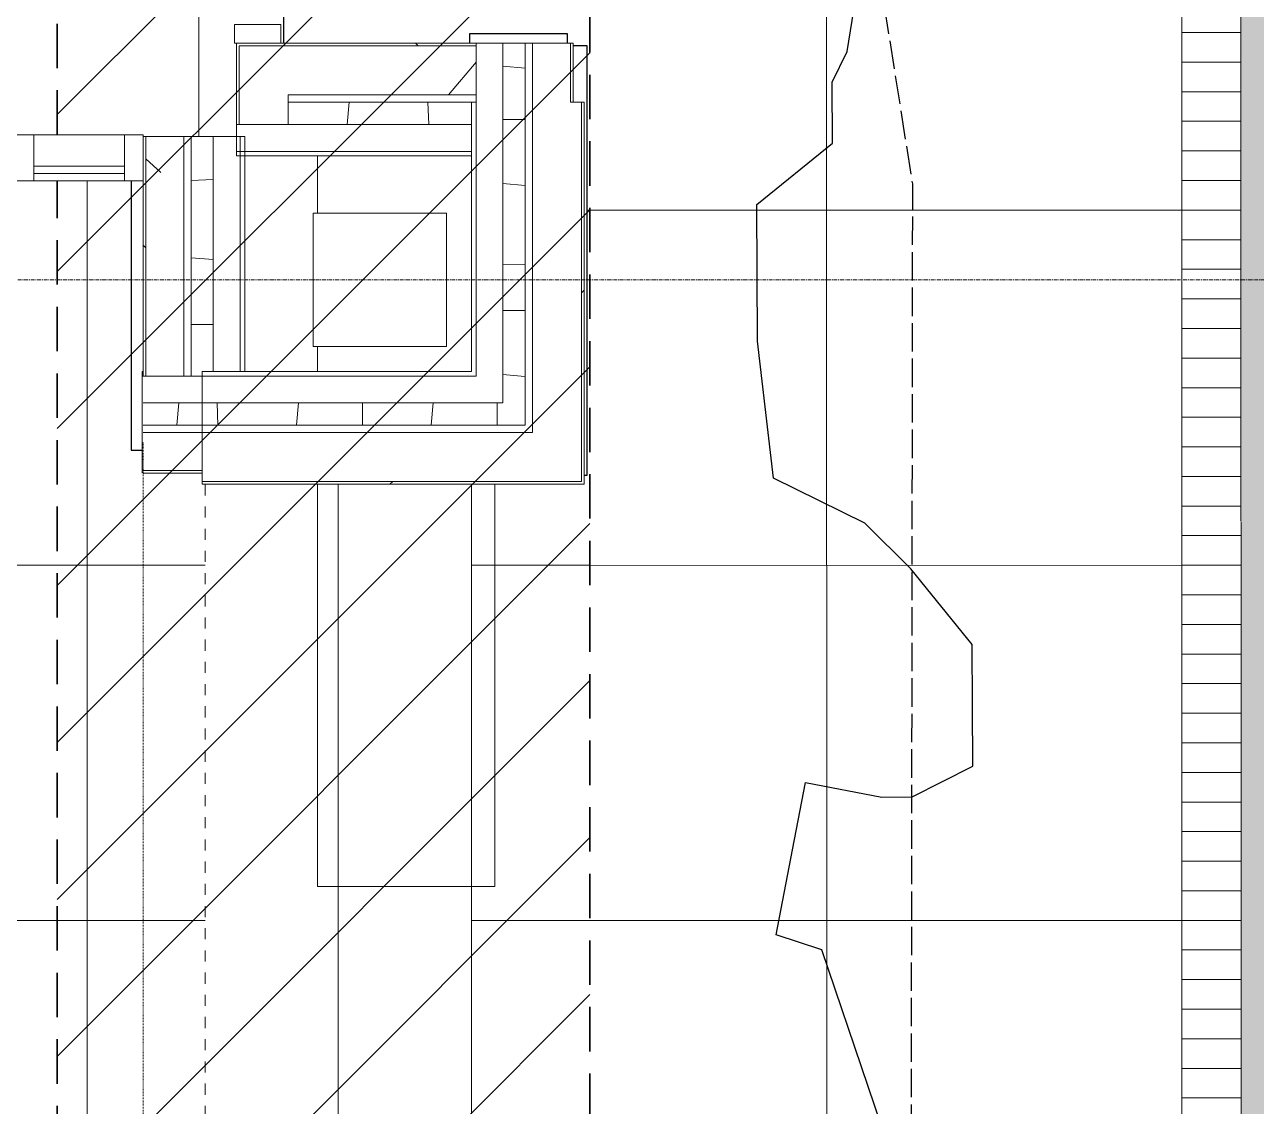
# Model space of a CAD drawing. Header units: inches. Extents: x 3268 to 7018, y 976 to 6708.
# Drawn here: x 5976.5 to 6143, y 1839.4 to 1985.6 of the extents above; entities that cross this region are included whole.
import ezdxf

# ---------------------------------------------------------------- set-up
doc = ezdxf.new("R2010")
doc.units = ezdxf.units.IN
doc.header["$MEASUREMENT"] = 0
for name, pattern in [('_Hidden Lines', [0.125, 0.0625, -0.0625]), ('Grid Line 1_2_', [0.8749999999999999, 0.4999999999999999, -0.125, 0.125, -0.125]), ('IMPORT-Dash', [3, 1.5, -1.5]), ('IMPORT-DASHED _2_', [8.999999999999996, 5.999999999999998, -2.999999999999999]), ('IMPORT-EASEMENT2', [4.799999999999999, 3.839999999999999, -0.9599999999999999])]:
    doc.linetypes.add(name, pattern=pattern)
for name, color, linetype, lineweight in [('0-landscaping', 1, 'Continuous', 25), ('A-DETL', 90, 'Continuous', 9), ('A-DETL-GENF', 92, 'Continuous', 9), ('A-GLAZ-CURT', 52, 'Continuous', 9), ('A-GLAZ-CWMG', 51, 'Continuous', 9), ('A-WALL', 113, 'Continuous', 9), ('A-WALL-PATT', 111, 'Continuous', 15), ('C-ANNO-5FT-PED-ZONE', 130, 'Continuous', 25), ('C-BLDG', 3, 'Continuous', 25), ('C-ESMT-STBK', 4, 'IMPORT-DASHED _2_', 35), ('L-PVMT-BRCK-HATC', 252, 'Continuous', 15), ('L-PVMT-CONC-HATC', 252, 'Continuous', 15), ('L-PVMT-HATCH BOUND NPLOT', 45, 'Continuous', 15), ('L-SITE-STEP', 2, 'Continuous', 15), ('S-COLS', 52, 'Continuous', 9), ('S-GRID', 1, 'Continuous', 9), ('site_dwg', 8, 'Continuous', 9)]:
    doc.layers.add(name, color=color, linetype=linetype, lineweight=lineweight)
pattern_1 = [(45, (0, 0), (-32.04961485728027, 32.04961485728027), [])]
pattern_2 = [(135, (0, 0), (-32.04961485728027, -32.04961485728027), [])]
pattern_3 = [(49.99999999999999, (0, 0), (110.1714446362807, -9.63891797635685), [11.52, -126.72]), (355, (0, 0), (-21.31237393622492, 115.5371495156537), [9.216000000000001, -101.376]), (100.451, (9.181000000000001, -0.80323), (88.85991867697865, 105.897504039145), [9.79, -107.695]), (46.184, (0, 30.72), (163.9281911283317, -25.42496604507386), [17.28, -190.08]), (96.636, (13.661, 28.601), (143.5628771593347, 149.6257499721681), [14.686, -161.543]), (351.184, (0, 30.72), (143.5647285924248, 149.6237232332607), [13.824, -152.064]), (21, (15.36, 23.04), (91.68507647920484, -61.84256385372748), [11.52, -126.72]), (326, (15.36, 23.04), (37.37329933048201, 111.3835117876708), [9.216000000000001, -101.376]), (71.45100000000001, (23, 17.886), (129.0587647679424, 49.5399005406036), [9.79, -107.695]), (37.50000000000001, (0, 0), (1.867604689172044, 51.13223029288849), [5.069, -95.07799999999999, 5.069, -97.84299999999999, -101.76]), (37.50000000000001, (0, 0), (1.867604689172044, 51.13223029288849), [-203.059, 5.069, -96.691]), (7.499999999999999, (0, 0), (40.40721900969589, 60.58148342441334), [5.069, -53.606, 5.069, -92.774, -38.784]), (7.499999999999999, (0, 0), (40.40721900969589, 60.58148342441334), [-156.518, 5.069, -33.715]), (327.5, (-34.253, 0), (81.99472561414032, -3.464267954682455), [5.069, -33.331, 5.069, -114.739, -158.976]), (327.5, (-34.253, 0), (81.99472561414032, -3.464267954682455), [-158.208, 5.069, -153.907]), (317.5, (-49.613, 0), (89.57702895818312, 15.37635275430508), [5.069, -44.85100000000001, 5.069, -74.49600000000001, -112.896]), (317.5, (-49.613, 0), (89.57702895818312, 15.37635275430508), [-129.485, 5.069, -107.827])]

# ---------------------------------------------------------------- blocks, each defined once
blk = doc.blocks.new('WSP_5 Points - Structure_2022_rvt-1-Overall Retail Plan Opt 2')
at = {"layer": 'S-COLS', "color": 250, "lineweight": 13}
for p, q in [((6033.500343047526, 1960.148582565576), (6015.500343047526, 1960.148582565576)), ((6015.500343047526, 1960.148582565576), (6015.500343047526, 1942.148582565576)), ((6033.500343047526, 1942.148582565576), (6033.500343047526, 1960.148582565576)), ((6015.500343047526, 1942.148582565576), (6033.500343047526, 1942.148582565576))]:
    blk.add_line(p, q, dxfattribs=at)
blk = doc.blocks.new('Rectangular Mullion - 2_5_ x 6_ rectangular-V107-Overall Retail Plan Opt 2')
at = {"layer": 'A-GLAZ-CWMG'}
for p, q in [((0, 3), (-2.49999999999909, 3)), ((-2.49999999999909, 3), (-2.49999999999909, -3.000000000000231)), ((0, -3.000000000000231), (0, 3)), ((-2.49999999999909, -3.000000000000231), (-2.49999999999909, -3.250000000000454)), ((-2.49999999999909, -3.250000000000454), (0, -3.250000000000454)), ((0, -3.250000000000454), (0, -3.000000000000231))]:
    blk.add_line(p, q, dxfattribs=at)
blk = doc.blocks.new('Rectangular Mullion - 2_5_ x 6_ rectangular-V127-Overall Retail Plan Opt 2')
at = {"layer": 'A-GLAZ-CWMG'}
for p, q in [((-2.500000000000454, 3), (0, 3)), ((-2.500000000000454, -3.000000000035981), (-2.500000000000454, 3)), ((0, 3), (0, -3.000000000036007)), ((-2.500000000000454, -3.24999999999909), (-2.500000000000454, -3.000000000035981)), ((0, -3.24999999999909), (-2.500000000000454, -3.24999999999909)), ((0, -3.000000000036007), (0, -3.24999999999909))]:
    blk.add_line(p, q, dxfattribs=at)
blk = doc.blocks.new('System Panel - GLA-01 - Insulated Glass - Clear-10101848-Overall Retail Plan Opt 2')
at = {"layer": 'A-GLAZ-CURT'}
for p, q in [((-1.423890129772692, -0.9999999999990904), (-4.562499999992268, -0.9999999999990904)), ((-4.562499999992268, -0.9999999999990904), (-4.562499999992268, -2.000000000000909)), ((7.687499999990449, -0.9999999999990904), (-1.423890129772692, -0.9999999999990904)), ((7.687499999990449, -2.000000000000909), (7.687499999990449, -0.9999999999990904)), ((-4.562499999992268, -2.000000000000909), (-1.423839686572705, -2.000000000000909)), ((-1.423839686572705, -2.000000000000909), (7.687499999990449, -2.000000000000909))]:
    blk.add_line(p, q, dxfattribs=at)
blk = doc.blocks.new('Rectangular Mullion - 2_5_ x 6_ rectangular-4967994-Overall Retail Plan Opt 2')
at = {"layer": 'A-GLAZ-CWMG'}
for p, q in [((-1.249999999999545, 3), (1.249999999999545, 3)), ((-1.249999999999545, -3.000000000034726), (-1.249999999999545, 3)), ((1.249999999999545, 3), (1.249999999999545, -3.000000000034726)), ((-1.249999999999545, -3.24999999999909), (-1.249999999999545, -3.000000000034726)), ((1.249999999999545, -3.24999999999909), (-1.249999999999545, -3.24999999999909)), ((1.249999999999545, -3.000000000034726), (1.249999999999545, -3.24999999999909))]:
    blk.add_line(p, q, dxfattribs=at)
blk = doc.blocks.new('Rectangular Mullion - 2_5_ x 6_ rectangular-9988228-Overall Retail Plan Opt 2')
at = {"layer": 'A-GLAZ-CWMG'}
for p, q in [((5980.888738534051, 1970.772752748459), (5977.750343047431, 1970.772752748459)), ((5990.000343047413, 1970.772752748459), (5980.888738534051, 1970.772752748459)), ((5980.88905380405, 1964.522752748459), (5977.75034304743, 1964.522752748459)), ((5990.000343047413, 1964.522752748458), (5980.88905380405, 1964.522752748459))]:
    blk.add_line(p, q, dxfattribs=at)
blk = doc.blocks.new('site_dwg_dec1-V201-Overall Retail Plan Opt 2')
at = {"layer": '0-landscaping', "color": 213, "flags": 128}
blk.add_lwpolyline([(-121.021499889685, 24.17471959924523), (-115.9658553720876, 36.15941098107077), (-110.9101685853717, 48.14415048813907), (-113.0937468457092, 51.88722671996515), (-107.539738906457, 56.13394474226742), (-101.9856886986969, 60.38071088975857), (-97.74311246706985, 54.82906379929636), (-95.68411449388132, 53.02049293666504), (-89.75630951111292, 51.46381599998721), (-86.13667698831726, 55.58464763820893), (-82.5170444638354, 59.70547927386587), (-82.11050309693768, 68.47359954603097), (-82.48428623070195, 74.27706753642495), (-85.94652405246653, 82.79343993860901), (-78.83185320274445, 92.96953555579101), (-70.68766946013112, 102.2414187691852), (-61.92057036118808, 101.840848160808), (-58.30093783769939, 105.961679799128), (-55.46164372381701, 107.1177861229539), (-49.00267481756622, 112.3947722131256)], dxfattribs=at)
blk = doc.blocks.new('site_dwg_b1-12649367-Overall Retail Plan Opt 2')
at = {"layer": 'L-PVMT-BRCK-HATC', "color": 53}
blk.add_line((0, -7.990953345783054), (0, 0), dxfattribs=at)
blk = doc.blocks.new('site_dwg-12440225-Overall Retail Plan Opt 2')
at = {"layer": 'C-ESMT-STBK'}
h = blk.add_hatch(dxfattribs=at)
h.set_pattern_fill('FP_236', color=43, style=0, pattern_type=2)
h.set_pattern_definition([(41.19300000000002, (24349227.445, 9821790.73), (-9.878962955707756, 11.2874306606842), [])])
h.paths.add_polyline_path([(24340754.41764874, 9814238.256800799), (24341007.28369483, 9818038.207201697), (24340597.61508091, 9818336.289935663), (24339080.54507963, 9818175.041572), (24339041.04656363, 9818170.586227996), (24338991.68861391, 9818164.27902802), (24338951.70183868, 9818158.637384389), (24338912.96937073, 9818152.689061128), (24338874.36010189, 9818146.280125272), (24338835.87236292, 9818139.411975248), (24338797.50579851, 9818132.085986648), (24338766.50818425, 9818125.853604812), (24338766.89231019, 9818124.002092425), (24338807.18576453, 9818132.259389622), (24338846.06993594, 9818139.731584428), (24338885.04424, 9818146.727429258), (24338924.10287013, 9818153.245822722), (24338956.51865115, 9818158.316607647), (24338953.32382087, 9818110.342748318), (24338969.07279708, 9818112.710400388), (24339007.86497075, 9818118.055290567), (24339046.71994471, 9818122.92269113), (24339092.45343486, 9818128.037917001), (24340292.99008468, 9818255.650188034), (24340584.31472673, 9818286.605874758), (24340934.68922023, 9818031.666679043), (24340687.3560084, 9814314.861073798), (24339595.34670922, 9814726.863514047), (24339587.50957331, 9814715.68687136), (24338715.45843181, 9815327.180653278), (24338691.60180446, 9815293.158049863), (24339013.48739237, 9815068.288049085), (24339549.36884944, 9814692.907733086), (24340725.61240819, 9814249.124683892)])
h.paths.add_polyline_path([(24338722.46981283, 9815337.179779818), (24338763.80719084, 9815396.132170605), (24338658.92817304, 9815468.79891386), (24338617.74228099, 9815409.741564125), (24338722.19139668, 9815337.372683933)])
at = {"layer": 'L-PVMT-BRCK-HATC'}
h = blk.add_hatch(dxfattribs=at)
h.set_pattern_fill('FP_246', color=53, style=0, pattern_type=2)
h.set_pattern_definition([(41.19300000000002, (24339643.438, 9814490.821), (0.375403592299723, 5.641549445222338), [11.995, -3.998]), (131.193, (24339646.447, 9814493.454), (0.3754035922997256, 5.641549445222338), [11.995, -3.998])])
h.paths.add_polyline_path([(24340842.61156637, 9814238.452556908), (24340984.35666168, 9814229.184970476), (24340985.08184925, 9814240.21984118), (24340898.39369201, 9814245.988042098), (24340909.54769063, 9814413.617360279), (24340996.23584811, 9814407.849159222), (24340998.60055943, 9814443.24651553), (24340950.68406565, 9814446.44756464), (24340955.48330994, 9814518.28743695), (24341003.37655815, 9814515.087940758), (24340908.34010612, 9814623.673321547), (24340920.54392031, 9814806.352176938), (24340880.57637491, 9814809.011604065), (24340848.51520066, 9814327.176090272)])
at = {"layer": 'C-ANNO-5FT-PED-ZONE', "color": 213, "linetype": 'IMPORT-EASEMENT2', "flags": 128}
blk.add_lwpolyline([(24341173.43156312, 9817974.569704888), (24341064.86211379, 9817879.53891328), (24341058.60739409, 9817785.539047208), (24341020.66169335, 9817759.050960105), (24341002.73584636, 9817494.243455587), (24341098.03372912, 9817385.653583419), (24341049.7296923, 9816657.855822798), (24340942.84306337, 9816588.119622858), (24340903.15724013, 9815991.696087312), (24340997.75345884, 9815877.316419568), (24340956.93820208, 9815281.87627089), (24340851.85462972, 9815190.060175546), (24340840.21389879, 9815028.451841284), (24340816.31959692, 9814987.856953233), (24340807.91752753, 9814861.58536387), (24340828.33680849, 9814837.590900285), (24340814.20948071, 9814639.141274119), (24340820.32276781, 9814572.244142456), (24340784.23728234, 9814041.25000657), (24340346.67693986, 9814070.985885575), (24339654.20889217, 9814556.549067944), (24339621.08674325, 9814593.99079329), (24339537.64412129, 9814651.844636435), (24339442.83972673, 9814690.826514924), (24339354.14331621, 9814753.02102556), (24339330.46229357, 9814798.298159737), (24339230.23757831, 9814867.973883716), (24339182.6163684, 9814867.152440649), (24339131.69313189, 9814915.47795062), (24338893.2467398, 9815077.690702066), (24338651.59712844, 9815247.640438044), (24338560.99241732, 9815303.182211477)], dxfattribs=at)
at = {"layer": 'C-BLDG', "color": 213}
blk.add_line((24340736.80801213, 9814596.844424374), (24340751.68001037, 9814820.350182291), dxfattribs=at)
at = {"layer": 'C-BLDG', "color": 213, "flags": 128}
for points in [[(24340775.09737106, 9814594.294535646), (24340775.18014915, 9814595.538576819), (24340761.95938446, 9814596.418282066), (24340761.87646202, 9814595.172071448)], [(24340773.45653783, 9814535.89641547), (24340773.84068362, 9814535.870854538), (24340777.69146885, 9814593.742881056), (24340775.81383431, 9814593.867818229)]]:
    blk.add_lwpolyline(points, dxfattribs=at)
at = {"layer": 'C-BLDG', "color": 130, "flags": 128}
blk.add_lwpolyline([(24340714.99114578, 9814579.63023744), (24340712.57573131, 9814543.329867126), (24340714.06263465, 9814543.230929077)], dxfattribs=at)
at = {"layer": 'C-ESMT-STBK', "color": 43}
for p, q in [((24341007.27473861, 9818038.206394771), (24340754.40937513, 9814238.266251713)), ((24340705.4252711, 9814586.531122888), (24340741.08919988, 9815122.471643819))]:
    blk.add_line(p, q, dxfattribs=at)
at = {"layer": 'C-ESMT-STBK', "color": 210}
blk.add_line((24340687.34729843, 9814314.863967307), (24340705.01028537, 9814580.29491515), dxfattribs=at)
at = {"layer": 'L-PVMT-BRCK-HATC', "color": 53, "flags": 128}
for points in [[(24340880.57707674, 9814809.022151684), (24340842.61156641, 9814238.452556906), (24340834.63844604, 9814238.983085673)], [(24340908.34010612, 9814623.673321547), (24340920.54392031, 9814806.352176938), (24340880.57637491, 9814809.011604065), (24340842.61156636, 9814238.452556908), (24340984.35666168, 9814229.184970476), (24340985.08184925, 9814240.21984118), (24340898.393692, 9814245.988042098), (24340909.54769063, 9814413.617360279), (24340996.2358481, 9814407.849159222), (24340998.60055944, 9814443.24651553), (24340950.68406564, 9814446.447564637), (24340955.48330993, 9814518.28743695), (24341003.37234423, 9814515.100916594)]]:
    blk.add_lwpolyline(points, dxfattribs=at)
at = {"layer": 'L-PVMT-CONC-HATC', "color": 10}
for p, q in [((24340709.06676859, 9814580.02477271), (24340689.65817384, 9814288.340189775)), ((24339996.95478525, 9814575.34144599), (24340701.56963038, 9814528.456609454)), ((24340701.56963038, 9814528.456609454), (24340721.13503367, 9814527.15473405)), ((24340151.76199184, 9814516.934482854), (24340698.38253998, 9814480.56253409)), ((24340698.38253998, 9814480.56253409), (24340717.94552734, 9814479.260819443))]:
    blk.add_line(p, q, dxfattribs=at)
at = {"layer": 'L-PVMT-CONC-HATC', "color": 53}
for p, q in [((24340776.59785715, 9814571.570399588), (24340776.21780207, 9814571.595688326)), ((24340856.41530096, 9814566.259373527), (24340776.59785715, 9814571.570399588)), ((24340721.13503367, 9814527.15473405), (24340721.51985276, 9814527.129128316)), ((24340773.41048628, 9814523.672109576), (24340757.44042094, 9814524.738985704)), ((24340853.22676209, 9814518.340003695), (24340773.41048628, 9814523.672109576)), ((24340717.94552734, 9814479.260819443), (24340718.332996, 9814479.235037407)), ((24340770.22369313, 9814475.78250123), (24340754.25356418, 9814476.844894795)), ((24340850.04168804, 9814470.4727054), (24340770.22369313, 9814475.78250123))]:
    blk.add_line(p, q, dxfattribs=at)
at = {"layer": 'L-PVMT-CONC-HATC', "color": 53, "flags": 128}
for points in [[(24340810.97856645, 9813883.407517424), (24341079.49527819, 9817918.8457369), (24341096.7375669, 9818177.973708384)], [(24340761.14013512, 9813857.37360203), (24340780.70351875, 9814151.384449093), (24340979.00650612, 9817131.606608108)]]:
    blk.add_lwpolyline(points, dxfattribs=at)
at = {"layer": 'L-PVMT-HATCH BOUND NPLOT', "color": 61}
for p, q in [((24340739.82105213, 9814573.592825064), (24340740.33559671, 9814581.32572517)), ((24340738.40190498, 9814552.264987674), (24340738.62598084, 9814555.632540947)), ((24340733.77884806, 9814482.786776004), (24340737.38941403, 9814537.048635852))]:
    blk.add_line(p, q, dxfattribs=at)
at = {"layer": 'L-PVMT-HATCH BOUND NPLOT', "color": 61, "flags": 128}
blk.add_lwpolyline([(24340761.33637133, 9814535.453882683), (24340757.7258935, 9814481.193347624), (24340733.77884806, 9814482.786776004)], dxfattribs=at)
at = {"layer": 'L-SITE-STEP', "color": 53, "linetype": 'IMPORT-Dash'}
blk.add_line((24340722.24699294, 9814538.05704889), (24340704.80440189, 9814275.918803107), dxfattribs=at)
at = {"layer": 'L-SITE-STEP', "color": 53}
for p, q in [((24340740.20721091, 9814536.860984014), (24340722.40241381, 9814269.279277349)), ((24340758.16745926, 9814535.66537559), (24340740.00042572, 9814262.639751593))]:
    blk.add_line(p, q, dxfattribs=at)
at = {"xscale": 1.5, "yscale": 1.5, "zscale": 1.5, "rotation": 37.81158375857705}
blk.add_blockref('site_dwg_dec1-V201-Overall Retail Plan Opt 2', (24340976.93204089, 9814514.697129939), dxfattribs=at)
at = {"rotation": 266.1931696254707}
for p in [(24340865.98184974, 9814589.67589021), (24340865.71627834, 9814585.684715968), (24340865.45070694, 9814581.693541726), (24340865.18513554, 9814577.702367483), (24340864.91956414, 9814573.711193241), (24340864.65399273, 9814569.720019), (24340864.38842133, 9814565.728844758), (24340864.12284993, 9814561.737670515), (24340863.85727853, 9814557.746496273), (24340863.59170713, 9814553.755322032), (24340863.32613573, 9814549.764147788), (24340863.06056433, 9814545.772973547), (24340862.79499292, 9814541.781799303), (24340862.52942152, 9814537.790625062), (24340862.26385012, 9814533.79945082), (24340861.99827872, 9814529.808276579), (24340861.73270732, 9814525.817102335), (24340861.46713592, 9814521.825928094), (24340861.20156452, 9814517.834753852), (24340860.93599312, 9814513.84357961), (24340860.67042171, 9814509.852405367), (24340860.40485031, 9814505.861231126), (24340860.13927891, 9814501.870056884), (24340859.87370751, 9814497.878882643), (24340859.60813611, 9814493.8877084), (24340859.34256471, 9814489.896534156), (24340859.07699331, 9814485.905359915), (24340858.8114219, 9814481.914185673), (24340858.5458505, 9814477.923011431), (24340858.2802791, 9814473.931837188), (24340858.0147077, 9814469.940662947), (24340857.7491363, 9814465.949488705), (24340857.48356489, 9814461.958314463), (24340857.21799349, 9814457.96714022), (24340856.95242209, 9814453.975965979), (24340856.68685069, 9814449.984791737), (24340856.42127929, 9814445.993617496)]:
    blk.add_blockref('site_dwg_b1-12649367-Overall Retail Plan Opt 2', p, dxfattribs=at)

msp = doc.modelspace()

# ---------------------------------------------------------------- hatches: boundary and pattern name
at = {"layer": 'A-WALL-PATT', "lineweight": 9}
h = msp.add_hatch(dxfattribs=at)
h.set_pattern_fill('FP_92', color=256, angle=265, style=0, pattern_type=2)
h.set_pattern_definition([(175, (6050.625613679525, 1979.148488070128), (-8.366951303775187, -95.63469101680758), []), (180, (6050.625356240862, 1988.749043519357), (-1.243449787580175e-14, -96), []), (172, (6050.625011646455, 1998.348602773888), (-13.36061769216629, -95.06573459919075), []), (187, (6050.625663246745, 2007.948074872676), (11.69945696689412, -95.28443055756692), []), (176, (6050.625405808081, 2017.548630321906), (-6.696621479436029, -95.76614882494314), []), (185, (6050.625061213675, 2027.148189576437), (8.36695130377519, -95.63469101680757), []), (178, (6050.625799969707, 2036.748657869923), (-3.350351683440087, -95.94151939383319), []), (184, (6050.625455375301, 2046.348217124454), (6.696621479436052, -95.76614882494313), []), (174, (6050.625197936637, 2055.948772573684), (-10.03473247369474, -95.47410195535426), []), (182, (6050.624853342229, 2065.548331828215), (3.350351683440067, -95.9415193938332), [])])
h.paths.add_polyline_path([(6041.125343047522, 1975.14858256556), (6044.125343047518, 1975.14858256556), (6044.125343047519, 1983.148582565567), (6041.125343047522, 1983.148582565567)])
h = msp.add_hatch(dxfattribs=at)
h.set_pattern_fill('FP_68', color=256, angle=265, style=0, pattern_type=2)
h.set_pattern_definition([(175, (6052.125862180957, 1963.148849341895), (-8.366951303775187, -95.63469101680758), []), (180, (6052.125517586551, 1972.748408596427), (-1.243449787580175e-14, -96), []), (172, (6052.125260147885, 1982.348964045656), (-13.36061769216629, -95.06573459919075), []), (187, (6052.124915553479, 1991.948523300187), (11.69945696689412, -95.28443055756692), []), (176, (6052.125654309513, 2001.548991593673), (-6.696621479436029, -95.76614882494314), []), (185, (6052.125309715106, 2011.148550848205), (8.36695130377519, -95.63469101680757), []), (178, (6052.125052276442, 2020.749106297434), (-3.350351683440087, -95.94151939383319), []), (184, (6052.125703876733, 2030.348578396222), (6.696621479436052, -95.76614882494313), []), (174, (6052.125359282325, 2039.948137650754), (-10.03473247369474, -95.47410195535426), []), (182, (6052.125101843661, 2049.548693099983), (3.350351683440067, -95.9415193938332), [])])
h.paths.add_polyline_path([(6044.089376340588, 1951.148582565563), (6044.125343047522, 1951.148582565563), (6044.125343047522, 1975.14858256556), (6041.125343047522, 1975.14858256556), (6041.125343047522, 1951.148582565563)])
h = msp.add_hatch(dxfattribs=at)
h.set_pattern_fill('FP_35', color=256, angle=265, style=0, pattern_type=2)
h.set_pattern_definition([(175, (6052.12509413221, 1937.335689415027), (-8.366951303775187, -95.63469101680758), []), (180, (6052.125832888243, 1946.936157708514), (-1.243449787580175e-14, -96), []), (172, (6052.125488293836, 1956.535716963044), (-13.36061769216629, -95.06573459919075), []), (187, (6052.125230855171, 1966.136272412274), (11.69945696689412, -95.28443055756692), []), (176, (6052.124886260765, 1975.735831666805), (-6.696621479436029, -95.76614882494314), []), (185, (6052.125625016799, 1985.336299960291), (8.36695130377519, -95.63469101680757), []), (178, (6052.125280422393, 1994.935859214823), (-3.350351683440087, -95.94151939383319), []), (184, (6052.125022983729, 2004.536414664052), (6.696621479436052, -95.76614882494313), []), (174, (6052.125674584019, 2014.13588676284), (-10.03473247369474, -95.47410195535426), []), (182, (6052.125417145355, 2023.736442212069), (3.350351683440067, -95.9415193938332), [])])
h.paths.add_polyline_path([(6044.125343047522, 1931.523582565579), (6044.089376340588, 1951.148582565577), (6041.125343047522, 1951.148582565577), (6041.125343047522, 1931.523582565579), (6044.089376340588, 1931.523582565579)])
h = msp.add_hatch(dxfattribs=at)
h.set_pattern_fill('FP_16', color=256, style=0, pattern_type=2)
h.set_pattern_definition(pattern_1)
h.paths.add_polyline_path([(6052.12534304752, 1923.523582565578), (6052.12534304752, 1951.148582565577), (6051.750343047522, 1951.148582565577), (6051.750343047522, 1923.523582565578)])

# ---------------------------------------------------------------- linework, layer by layer
at = {"layer": 'A-WALL'}
for p, q in [((6037.500343047516, 1938.148582565577), (6037.500343047514, 1983.148582565566)), ((6041.125343047516, 1934.523582565578), (6041.125343047516, 1983.148582565566)), ((6044.125343047516, 1931.523582565578), (6044.125343047515, 1983.148582565566)), ((6045.125343047515, 1930.523582565576), (6045.125343047515, 1983.148582565566)), ((6050.250343047516, 1983.148582565566), (6050.250343047516, 1975.14858256556)), ((6050.625343047514, 1975.14858256556), (6050.250343047516, 1975.14858256556)), ((6051.750343047514, 1975.14858256556), (6051.750343047516, 1923.898582565577))]:
    msp.add_line(p, q, dxfattribs=at)
at = {"layer": 'A-WALL', "lineweight": 15}
for p, q in [((6050.625343047514, 1975.14858256556), (6050.625343047514, 1983.148582565566)), ((6036.875343047515, 1938.773582565576), (6036.875343047515, 1975.14858256556)), ((6052.125343047514, 1975.14858256556), (6050.625343047514, 1975.14858256556)), ((6052.125343047516, 1923.523582565577), (6052.125343047514, 1975.14858256556))]:
    msp.add_line(p, q, dxfattribs=at)

# ---------------------------------------------------------------- block references
at = {"lineweight": 5}
msp.add_blockref('WSP_5 Points - Structure_2022_rvt-1-Overall Retail Plan Opt 2', (0, 0), dxfattribs=at)

# ---------------------------------------------------------------- next in the draw order: hatches: boundary and pattern name
at = {"layer": 'A-DETL-GENF'}
h = msp.add_hatch(dxfattribs=at)
h.set_pattern_fill('FP_275', style=0, pattern_type=2)
h.set_pattern_definition([(90, (0, 0), (-48, 2.939152317953648e-15), [])])
h.paths.add_polyline_path([(5718.250343047518, 1938.522752748519), (5754.750343047554, 1938.522752748519), (5754.750343047554, 1970.522752748496), (6005.126172864584, 1970.522752748495), (6005.126172864585, 2222.398582565567), (6036.87534304752, 2222.398582565567), (6036.87534304752, 2255.898582565566), (6005.126172864584, 2255.898582565566), (6005.126172864584, 2507.898582565588), (5194.312843047544, 2507.898582565592), (5194.312843047543, 1970.522752748496), (5430.250343047494, 1970.522752748495), (5430.250343047494, 1938.773582565584), (5466.750343047518, 1938.773582565584), (5466.750343047518, 1970.52275274852), (5718.250343047518, 1970.522752748519), (5718.250343047518, 1953.076470883642)])
at = {"layer": 'A-WALL-PATT', "lineweight": 9}
h = msp.add_hatch(dxfattribs=at)
h.set_pattern_fill('FP_14', color=256, style=0, pattern_type=2)
h.set_pattern_definition(pattern_2)
h.paths.add_polyline_path([(6005.126172864582, 1972.148582565566), (6005.501172864582, 1972.148582565566), (6005.501172864582, 1982.773582565567), (6037.500343047519, 1982.773582565567), (6037.500343047519, 1983.148582565567), (6005.126172864582, 1983.148582565567), (6005.126172864582, 1982.773582565567)])
h = msp.add_hatch(dxfattribs=at)
h.set_pattern_fill('FP_8', color=256, style=0, pattern_type=2)
h.set_pattern_definition(pattern_3)
h.paths.add_polyline_path([(6012.126172864583, 1972.148582565566), (6012.126172864581, 1976.148582565568), (6037.500343047519, 1976.148582565568), (6037.500343047519, 1982.773582565567), (6005.501172864582, 1982.773582565567), (6005.501172864582, 1972.148582565566)])
h = msp.add_hatch(dxfattribs=at)
h.set_pattern_fill('FP_70', color=256, angle=-94.99999999999946, style=0, pattern_type=2)
h.set_pattern_definition([(265.0000000000005, (6021.000523306863, 1983.148706865796), (95.63469101680765, -8.366951303774277), []), (270, (6011.400964052333, 1983.148362271389), (96.00000000000001, 9.112710586123285e-13), []), (262.0000000000005, (6001.800495758845, 1983.149101027423), (95.06573459919086, -13.36061769216538), []), (277.0000000000006, (5992.200936504314, 1983.148756433016), (95.28443055756681, 11.69945696689506), []), (266.0000000000006, (5982.600381055085, 1983.148498994351), (95.7661488249432, -6.696621479435121), []), (275.0000000000006, (5973.000821800554, 1983.148154399944), (95.63469101680748, 8.36695130377609), []), (268.0000000000005, (5963.400353507067, 1983.148893155978), (95.94151939383322, -3.350351683439183), []), (274.0000000000006, (5953.800794252536, 1983.148548561571), (95.76614882494307, 6.696621479436939), []), (264.0000000000005, (5944.200238803308, 1983.148291122906), (95.47410195535434, -10.03473247369383), []), (272.0000000000005, (5934.600766704519, 1983.148942723198), (95.94151939383315, 3.350351683441003), [])])
h.paths.add_polyline_path([(6023.442376340589, 1972.148582565566), (6036.87534304752, 1972.148582565566), (6036.87534304752, 1975.148582565566), (6012.126172864583, 1975.148582565566), (6012.126172864581, 1972.148582565566)])
h = msp.add_hatch(dxfattribs=at)
h.set_pattern_fill('FP_14', color=256, style=0, pattern_type=2)
h.set_pattern_definition(pattern_2)
h.paths.add_polyline_path([(5992.87534304752, 1938.14858256558), (5992.875343047519, 1970.522752748496), (5992.50034304752, 1970.522752748496), (5992.50034304752, 1938.14858256558)])
h = msp.add_hatch(dxfattribs=at)
h.set_pattern_fill('FP_8', color=256, style=0, pattern_type=2)
h.set_pattern_definition(pattern_3)
h.paths.add_polyline_path([(5998.000343047519, 1938.14858256558), (5998.000343047518, 1970.522752748496), (5992.875343047519, 1970.522752748496), (5992.87534304752, 1938.14858256558)])
h = msp.add_hatch(dxfattribs=at)
h.set_pattern_fill('FP_129', color=256, angle=-95.00000000000126, style=0, pattern_type=2)
h.set_pattern_definition([(354.9999999999987, (5992.500090355688, 1954.648230350432), (8.366951303777299, 95.6346910168074), []), (359.9999999999987, (5992.500347794352, 1945.047674901203), (2.112088282046898e-12, 96.00000000000001), []), (351.9999999999987, (5992.500692388758, 1935.448115646672), (13.36061769216839, 95.06573459919045), []), (6.999999999998737, (5992.500040788468, 1925.848643547884), (-11.69945696689206, 95.28443055756718), []), (355.9999999999987, (5992.500298227132, 1916.248088098654), (6.696621479438145, 95.766148824943), []), (4.999999999998734, (5992.500642821537, 1906.648528844123), (-8.366951303773074, 95.63469101680776), []), (357.9999999999988, (5992.499904065504, 1897.048060550637), (3.350351683442207, 95.94151939383312), []), (3.999999999998734, (5992.500248659911, 1887.448501296105), (-6.696621479433912, 95.76614882494329), []), (353.9999999999987, (5992.500506098574, 1877.847945846876), (10.03473247369685, 95.47410195535403), []), (1.999999999998731, (5992.500850692982, 1868.248386592345), (-3.350351683437967, 95.94151939383327), [])])
h.paths.add_polyline_path([(5999.000343047521, 1938.14858256558), (6000.500343047419, 1938.14858256558), (6000.500343047419, 1938.77358256558), (6002.00034304752, 1938.77358256558), (6002.000343047518, 1970.522752748496), (5999.00034304752, 1970.522752748496), (5999.000343047521, 1938.77358256558)])
h = msp.add_hatch(dxfattribs=at)
h.set_pattern_fill('FP_130', color=256, angle=-94.99999999999946, style=0, pattern_type=2)
h.set_pattern_definition([(85.00000000000054, (5996.438091006507, 1925.023279095409), (-95.63469101680765, 8.36695130377429), []), (90, (6006.037650261038, 1925.023623689817), (-96.00000000000001, -8.899547765395255e-13), []), (82.00000000000055, (6015.638205710267, 1925.023881128481), (-95.06573459919086, 13.36061769216538), []), (97.00000000000054, (6025.237677809056, 1925.02322952819), (-95.2844305575668, -11.69945696689508), []), (86.00000000000055, (6034.838233258284, 1925.023486966854), (-95.7661488249432, 6.696621479435109), []), (95.00000000000054, (6044.437792512816, 1925.023831561261), (-95.63469101680748, -8.366951303776101), []), (88.00000000000054, (6054.038260806303, 1925.023092805227), (-95.9415193938332, 3.350351683439209), []), (94.00000000000053, (6063.637820060832, 1925.023437399634), (-95.76614882494306, -6.696621479436924), []), (84.00000000000055, (6073.237379315365, 1925.023781994041), (-95.47410195535434, 10.03473247369382), []), (92.00000000000053, (6082.837934764594, 1925.024039432705), (-95.94151939383316, -3.350351683440985), [])])
h.paths.add_polyline_path([(5992.375343047494, 1931.523582565581), (6000.500343047419, 1931.523582565581), (6000.500343047419, 1934.523582565578), (5992.375343047494, 1934.523582565578)])
h = msp.add_hatch(dxfattribs=at)
h.set_pattern_fill('FP_100', color=256, angle=-94.9999999999986, style=0, pattern_type=2)
h.set_pattern_definition([(85.0000000000014, (6012.500511236276, 1923.523640351875), (-95.63469101680778, 8.366951303772845), []), (90, (6022.100070490807, 1923.523984946282), (-96.00000000000001, -2.33768560065073e-12), []), (82.00000000000142, (6031.700538784293, 1923.523246190248), (-95.06573459919107, 13.36061769216395), []), (97.00000000000139, (6041.300098038824, 1923.523590784655), (-95.28443055756661, -11.69945696689652), []), (86.00000000000142, (6050.900653488054, 1923.52384822332), (-95.7661488249433, 6.696621479433665), []), (95.00000000000142, (6060.500125586842, 1923.523196623029), (-95.63469101680735, -8.366951303777547), []), (88.0000000000014, (6070.10068103607, 1923.523454061693), (-95.94151939383326, 3.350351683437761), []), (94.0000000000014, (6079.700240290602, 1923.5237986561), (-95.76614882494297, -6.696621479438368), []), (84.00000000000142, (6089.300708584089, 1923.523059900067), (-95.4741019553545, 10.03473247369238), []), (92.0000000000014, (6098.90026783862, 1923.523404494474), (-95.9415193938331, -3.350351683442433), [])])
h.paths.add_polyline_path([(6024.50034304751, 1931.523582565579), (6024.50034304751, 1934.523582565581), (6000.500343047455, 1934.523582565581), (6000.500343047455, 1931.523582565581), (6023.442376340589, 1931.523582565579)])
h = msp.add_hatch(dxfattribs=at)
h.set_pattern_fill('FP_36', color=256, angle=-94.99999999999908, style=0, pattern_type=2)
h.set_pattern_definition([(85.00000000000092, (6030.687708628574, 1923.523521201198), (-95.63469101680771, 8.366951303773652), []), (90, (6040.288264077802, 1923.523778639862), (-96.00000000000001, -1.529443238723616e-12), []), (82.00000000000094, (6049.887736176591, 1923.523127039571), (-95.06573459919098, 13.36061769216474), []), (97.00000000000092, (6059.48829162582, 1923.523384478235), (-95.28443055756672, -11.69945696689572), []), (86.00000000000094, (6069.087850880351, 1923.523729072642), (-95.76614882494324, 6.69662147943447), []), (95.00000000000092, (6078.687410134882, 1923.52407366705), (-95.63469101680744, -8.36695130377674), []), (88.00000000000091, (6088.287878428368, 1923.523334911016), (-95.94151939383325, 3.35035168343857), []), (94.00000000000092, (6097.887437682899, 1923.523679505423), (-95.76614882494302, -6.696621479437562), []), (84.00000000000092, (6107.487993132129, 1923.523936944088), (-95.47410195535441, 10.03473247369318), []), (92.0000000000009, (6117.087465230918, 1923.523285343796), (-95.94151939383315, -3.350351683441627), [])])
h.paths.add_polyline_path([(6024.500343047542, 1931.523582565579), (6041.125343047522, 1931.523582565579), (6041.125343047522, 1934.523582565578), (6024.500343047542, 1934.523582565578)])
h = msp.add_hatch(dxfattribs=at)
h.set_pattern_fill('FP_16', color=256, style=0, pattern_type=2)
h.set_pattern_definition(pattern_1)
h.paths.add_polyline_path([(6036.87534304752, 1923.523582565578), (6051.750343047522, 1923.523582565578), (6051.750343047522, 1923.898582565577), (6024.500343047542, 1923.898582565577), (6024.500343047542, 1923.523582565578)])

# ---------------------------------------------------------------- next in the draw order: linework, layer by layer
at = {"layer": 'A-DETL', "linetype": '_Hidden Lines'}
msp.add_line((5992.50034304741, 1929.148582565577), (5992.50034304741, 1664.429122468142), dxfattribs=at)
at = {"layer": 'A-WALL', "lineweight": 15}
for p, q in [((6050.625343047514, 1983.148582565566), (6005.126172864579, 1983.148582565566)), ((6005.126172864579, 1983.148582565566), (6005.126172864579, 1967.898582565567)), ((6006.250343047514, 1970.522752748496), (5992.500343047514, 1970.522752748496)), ((5992.500343047514, 1970.522752748496), (5992.500343047514, 1938.773582565579)), ((6006.250343047515, 1938.773582565579), (6006.250343047514, 1970.522752748496)), ((6005.126172864579, 1967.898582565567), (6036.875343047515, 1967.898582565567)), ((5992.500343047514, 1938.773582565579), (5992.375343047489, 1938.773582565579)), ((5992.375343047489, 1938.773582565579), (5992.375343047489, 1925.02358256558)), ((6000.500343047413, 1938.773582565579), (6036.875343047515, 1938.773582565576)), ((6000.500343047452, 1923.52358256558), (6000.500343047413, 1938.773582565579)), ((5992.50034304741, 1925.02358256558), (6000.500343047413, 1925.02358256558)), ((6000.500343047452, 1923.52358256558), (6052.125343047516, 1923.523582565577))]:
    msp.add_line(p, q, dxfattribs=at)
at = {"layer": 'A-WALL'}
for p, q in [((6005.501172864579, 1982.773582565566), (6037.500343047514, 1982.773582565566)), ((6005.501172864579, 1982.773582565566), (6005.501172864579, 1972.148582565565)), ((6012.126172864578, 1976.148582565564), (6012.126172864579, 1972.148582565565)), ((6012.126172864578, 1976.148582565567), (6037.500343047514, 1976.148582565567)), ((6012.126172864578, 1975.148582565565), (6037.500343047516, 1975.14858256556)), ((6036.875343047515, 1972.148582565565), (6005.126172864579, 1972.148582565565)), ((5992.875343047514, 1970.522752748496), (5992.875343047516, 1938.14858256558)), ((5998.000343047514, 1970.522752748496), (5998.000343047515, 1938.14858256558)), ((5999.000343047514, 1970.522752748496), (5999.000343047515, 1938.14858256558)), ((6002.000343047514, 1970.522752748496), (6002.000343047515, 1938.773582565579)), ((6005.625343047514, 1970.522752748498), (6005.625343047514, 1938.773582565579)), ((6005.126172864579, 1968.523582565566), (6036.875343047515, 1968.523582565566)), ((5992.375343047489, 1938.14858256558), (6037.500343047514, 1938.148582565577)), ((5992.500343047516, 1938.773582565579), (5992.500343047514, 1938.14858256558)), ((5992.50034304741, 1934.523582565578), (6041.125343047516, 1934.523582565578)), ((5992.50034304741, 1931.523582565581), (6044.125343047516, 1931.523582565578)), ((5992.50034304741, 1930.523582565582), (6045.125343047515, 1930.523582565576)), ((6000.500343047413, 1925.39858256558), (5992.50034304741, 1925.39858256558)), ((6051.750343047516, 1923.898582565577), (6000.500343047452, 1923.89858256558))]:
    msp.add_line(p, q, dxfattribs=at)
at = {"layer": 'S-GRID', "linetype": 'Grid Line 1_2_'}
msp.add_line((6788.078166544337, 1951.148582565572), (3735.34351031757, 1951.148582565582), dxfattribs=at)

# ---------------------------------------------------------------- next in the draw order: block references
at = {"layer": 'A-GLAZ-CURT'}
msp.add_blockref('System Panel - GLA-01 - Insulated Glass - Clear-10101848-Overall Retail Plan Opt 2', (5982.312843047423, 1967.522752748459), dxfattribs=at)
at = {"layer": 'A-GLAZ-CWMG', "rotation": 270.0000000000002}
msp.add_blockref('Rectangular Mullion - 2_5_ x 6_ rectangular-V107-Overall Retail Plan Opt 2', (6008.126172864579, 1983.148582565566), dxfattribs=at)
at = {"layer": 'A-GLAZ-CWMG', "extrusion": (0, 0, -1), "rotation": 180}
for name, p in [('Rectangular Mullion - 2_5_ x 6_ rectangular-4967994-Overall Retail Plan Opt 2', (-5976.500343047431, 1967.522752748459)), ('Rectangular Mullion - 2_5_ x 6_ rectangular-V127-Overall Retail Plan Opt 2', (-5992.500343047413, 1967.522752748458))]:
    msp.add_blockref(name, p, dxfattribs=at)
at = {"layer": 'A-GLAZ-CWMG'}
msp.add_blockref('Rectangular Mullion - 2_5_ x 6_ rectangular-9988228-Overall Retail Plan Opt 2', (0, 0), dxfattribs=at)
at = {"layer": 'site_dwg', "color": 53, "lineweight": 15, "rotation": 3.810000000000009}
msp.add_blockref('site_dwg-12440225-Overall Retail Plan Opt 2', (-23628768.691637, -11408316.78144797), dxfattribs=at)

doc.saveas('drawing.dxf')
